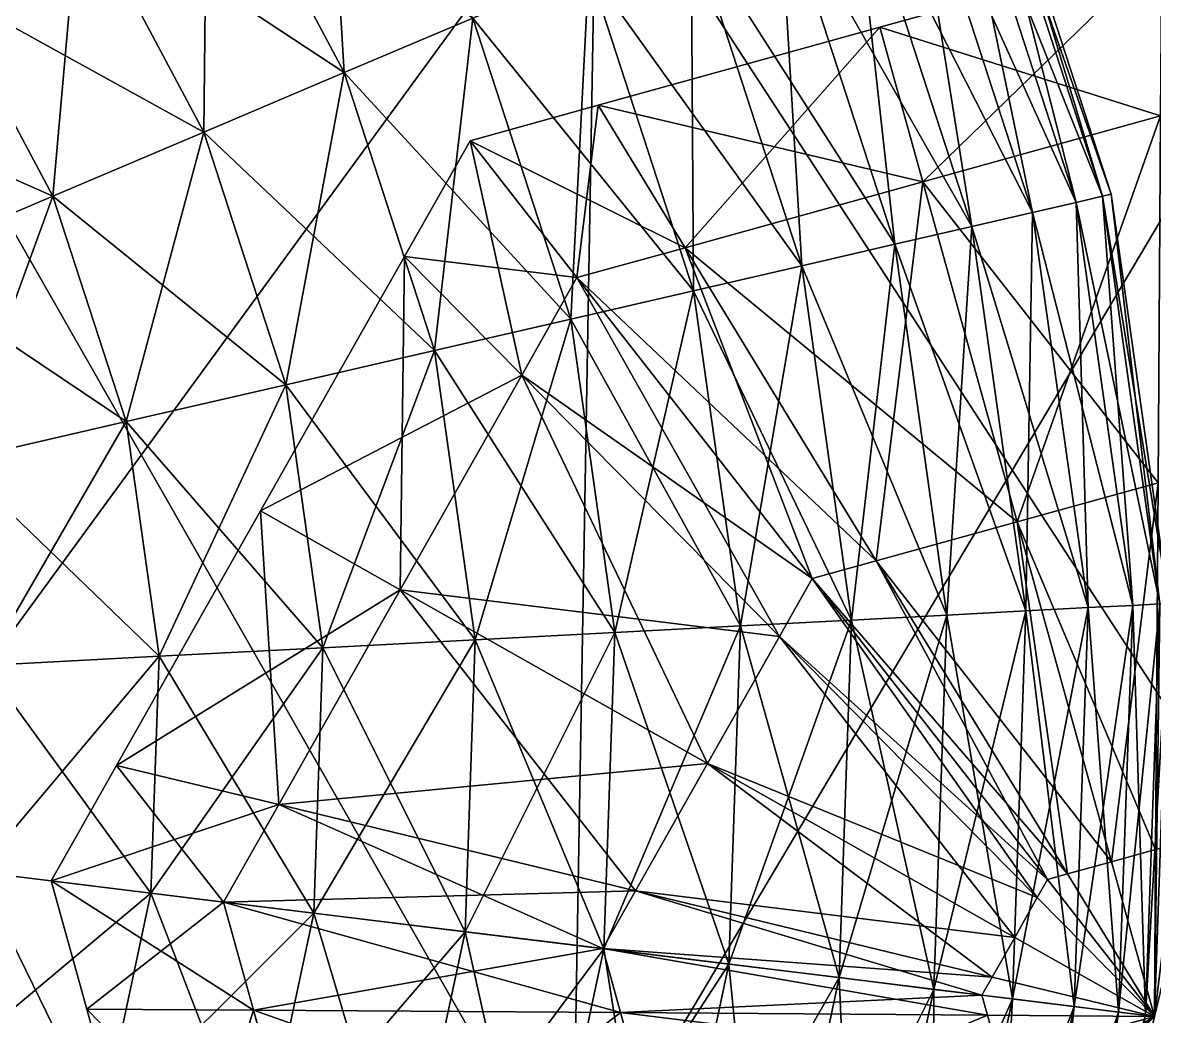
# Model space of a CAD drawing. Header units: metres. Extents: x -1.27 to 1.27, y -2.5 to 2.56.
# Drawn here: x 0.8546 to 0.9978, y 1.4634 to 1.5892 of the extents above; entities that cross this region are included whole.
import ezdxf

# ---------------------------------------------------------------- set-up
doc = ezdxf.new("R2010")
doc.units = ezdxf.units.M

msp = doc.modelspace()

# ---------------------------------------------------------------- linework, layer by layer
at = {"layer": 'Crystal 5'}
for points in [[(0.96847, 1.56907, 0.48727), (0.96304, 1.58863, 0.4775), (0.9987, 1.59852, 0.4775)], [(0.96304, 1.58863, 0.4775), (0.9987, 1.59852, 0.45797), (0.9987, 1.59852, 0.4775)], [(0.96304, 1.58863, 0.4775), (0.96304, 1.58863, 0.45797), (0.9987, 1.59852, 0.45797)], [(0.96304, 1.58863, 0.45797), (0.9987, 1.59852, 0.415), (0.9987, 1.59852, 0.45797)], [(0.96304, 1.58863, 0.45797), (0.96304, 1.58863, 0.415), (0.9987, 1.59852, 0.415)], [(0.96304, 1.58863, 0.415), (0.9987, 1.59852, 0.37203), (0.9987, 1.59852, 0.415)], [(0.96304, 1.58863, 0.415), (0.96304, 1.58863, 0.37203), (0.9987, 1.59852, 0.37203)], [(0.96304, 1.58863, 0.37203), (0.9987, 1.59852, 0.3525), (0.9987, 1.59852, 0.37203)], [(0.96304, 1.58863, 0.37203), (0.96304, 1.58863, 0.3525), (0.9987, 1.59852, 0.3525)], [(0.96304, 1.58863, 0.3525), (0.99855, 1.57741, 0.34273), (0.9987, 1.59852, 0.3525)], [(0.96847, 1.56907, 0.48727), (0.9987, 1.59852, 0.4775), (0.99855, 1.57741, 0.48727)], [(0.93839, 1.56073, 0.48727), (0.92739, 1.57875, 0.4775), (0.96304, 1.58863, 0.4775)], [(0.92739, 1.57875, 0.4775), (0.96304, 1.58863, 0.45797), (0.96304, 1.58863, 0.4775)], [(0.92739, 1.57875, 0.4775), (0.92739, 1.57875, 0.45797), (0.96304, 1.58863, 0.45797)], [(0.92739, 1.57875, 0.45797), (0.96304, 1.58863, 0.415), (0.96304, 1.58863, 0.45797)], [(0.92739, 1.57875, 0.45797), (0.92739, 1.57875, 0.415), (0.96304, 1.58863, 0.415)], [(0.92739, 1.57875, 0.415), (0.96304, 1.58863, 0.37203), (0.96304, 1.58863, 0.415)], [(0.92739, 1.57875, 0.415), (0.92739, 1.57875, 0.37203), (0.96304, 1.58863, 0.37203)], [(0.92739, 1.57875, 0.37203), (0.96304, 1.58863, 0.3525), (0.96304, 1.58863, 0.37203)], [(0.92739, 1.57875, 0.37203), (0.92739, 1.57875, 0.3525), (0.96304, 1.58863, 0.3525)], [(0.92739, 1.57875, 0.3525), (0.96847, 1.56907, 0.34273), (0.96304, 1.58863, 0.3525)], [(0.93839, 1.56073, 0.48727), (0.96304, 1.58863, 0.4775), (0.96847, 1.56907, 0.48727)], [(0.96304, 1.58863, 0.3525), (0.96847, 1.56907, 0.34273), (0.99855, 1.57741, 0.34273)], [(0.92471, 1.55694, 0.48727), (0.91119, 1.57425, 0.4775), (0.92739, 1.57875, 0.4775)], [(0.91119, 1.57425, 0.4775), (0.92739, 1.57875, 0.45797), (0.92739, 1.57875, 0.4775)], [(0.91119, 1.57425, 0.4775), (0.91119, 1.57425, 0.45797), (0.92739, 1.57875, 0.45797)], [(0.91119, 1.57425, 0.45797), (0.92739, 1.57875, 0.415), (0.92739, 1.57875, 0.45797)], [(0.91119, 1.57425, 0.45797), (0.91119, 1.57425, 0.415), (0.92739, 1.57875, 0.415)], [(0.91119, 1.57425, 0.415), (0.92739, 1.57875, 0.37203), (0.92739, 1.57875, 0.415)], [(0.91119, 1.57425, 0.415), (0.91119, 1.57425, 0.37203), (0.92739, 1.57875, 0.37203)], [(0.91119, 1.57425, 0.37203), (0.92739, 1.57875, 0.3525), (0.92739, 1.57875, 0.37203)], [(0.91119, 1.57425, 0.37203), (0.91119, 1.57425, 0.3525), (0.92739, 1.57875, 0.3525)], [(0.91119, 1.57425, 0.3525), (0.93839, 1.56073, 0.34273), (0.92739, 1.57875, 0.3525)], [(0.92471, 1.55694, 0.48727), (0.92739, 1.57875, 0.4775), (0.93839, 1.56073, 0.48727)], [(0.92739, 1.57875, 0.3525), (0.93839, 1.56073, 0.34273), (0.96847, 1.56907, 0.34273)], [(0.9804, 1.52604, 0.50875), (0.96847, 1.56907, 0.48727), (0.99855, 1.57741, 0.48727)], [(0.96847, 1.56907, 0.34273), (0.99823, 1.53098, 0.32125), (0.99855, 1.57741, 0.34273)], [(0.9804, 1.52604, 0.50875), (0.99855, 1.57741, 0.48727), (0.99823, 1.53098, 0.50875)], [(0.91773, 1.54459, 0.48727), (0.90291, 1.55962, 0.4775), (0.91119, 1.57425, 0.4775)], [(0.90291, 1.55962, 0.4775), (0.91119, 1.57425, 0.45797), (0.91119, 1.57425, 0.4775)], [(0.90291, 1.55962, 0.4775), (0.90291, 1.55962, 0.45797), (0.91119, 1.57425, 0.45797)], [(0.90291, 1.55962, 0.45797), (0.91119, 1.57425, 0.415), (0.91119, 1.57425, 0.45797)], [(0.90291, 1.55962, 0.45797), (0.90291, 1.55962, 0.415), (0.91119, 1.57425, 0.415)], [(0.90291, 1.55962, 0.415), (0.91119, 1.57425, 0.37203), (0.91119, 1.57425, 0.415)], [(0.90291, 1.55962, 0.415), (0.90291, 1.55962, 0.37203), (0.91119, 1.57425, 0.37203)], [(0.90291, 1.55962, 0.37203), (0.91119, 1.57425, 0.3525), (0.91119, 1.57425, 0.37203)], [(0.90291, 1.55962, 0.37203), (0.90291, 1.55962, 0.3525), (0.91119, 1.57425, 0.3525)], [(0.90291, 1.55962, 0.3525), (0.92471, 1.55694, 0.34273), (0.91119, 1.57425, 0.3525)], [(0.91773, 1.54459, 0.48727), (0.91119, 1.57425, 0.4775), (0.92471, 1.55694, 0.48727)], [(0.91119, 1.57425, 0.3525), (0.92471, 1.55694, 0.34273), (0.93839, 1.56073, 0.34273)], [(0.96258, 1.52109, 0.50875), (0.93839, 1.56073, 0.48727), (0.96847, 1.56907, 0.48727)], [(0.93839, 1.56073, 0.34273), (0.9804, 1.52604, 0.32125), (0.96847, 1.56907, 0.34273)], [(0.96258, 1.52109, 0.50875), (0.96847, 1.56907, 0.48727), (0.9804, 1.52604, 0.50875)], [(0.96847, 1.56907, 0.34273), (0.9804, 1.52604, 0.32125), (0.99823, 1.53098, 0.32125)], [(0.90235, 1.51742, 0.48727), (0.88469, 1.52741, 0.4775), (0.90291, 1.55962, 0.4775)], [(0.88469, 1.52741, 0.4775), (0.90291, 1.55962, 0.45797), (0.90291, 1.55962, 0.4775)], [(0.88469, 1.52741, 0.4775), (0.88469, 1.52741, 0.45797), (0.90291, 1.55962, 0.45797)], [(0.88469, 1.52741, 0.45797), (0.90291, 1.55962, 0.415), (0.90291, 1.55962, 0.45797)], [(0.88469, 1.52741, 0.45797), (0.88469, 1.52741, 0.415), (0.90291, 1.55962, 0.415)], [(0.88469, 1.52741, 0.415), (0.90291, 1.55962, 0.37203), (0.90291, 1.55962, 0.415)], [(0.88469, 1.52741, 0.415), (0.88469, 1.52741, 0.37203), (0.90291, 1.55962, 0.37203)], [(0.88469, 1.52741, 0.37203), (0.90291, 1.55962, 0.3525), (0.90291, 1.55962, 0.37203)], [(0.88469, 1.52741, 0.37203), (0.88469, 1.52741, 0.3525), (0.90291, 1.55962, 0.3525)], [(0.88469, 1.52741, 0.3525), (0.91773, 1.54459, 0.34273), (0.90291, 1.55962, 0.3525)], [(0.90235, 1.51742, 0.48727), (0.90291, 1.55962, 0.4775), (0.91773, 1.54459, 0.48727)], [(0.90291, 1.55962, 0.3525), (0.91773, 1.54459, 0.34273), (0.92471, 1.55694, 0.34273)], [(0.95447, 1.51885, 0.50875), (0.92471, 1.55694, 0.48727), (0.93839, 1.56073, 0.48727)], [(0.92471, 1.55694, 0.34273), (0.96258, 1.52109, 0.32125), (0.93839, 1.56073, 0.34273)], [(0.95447, 1.51885, 0.50875), (0.93839, 1.56073, 0.48727), (0.96258, 1.52109, 0.50875)], [(0.93839, 1.56073, 0.34273), (0.96258, 1.52109, 0.32125), (0.9804, 1.52604, 0.32125)], [(0.95033, 1.51153, 0.50875), (0.91773, 1.54459, 0.48727), (0.92471, 1.55694, 0.48727)], [(0.91773, 1.54459, 0.34273), (0.95447, 1.51885, 0.32125), (0.92471, 1.55694, 0.34273)], [(0.95033, 1.51153, 0.50875), (0.92471, 1.55694, 0.48727), (0.95447, 1.51885, 0.50875)], [(0.92471, 1.55694, 0.34273), (0.95447, 1.51885, 0.32125), (0.96258, 1.52109, 0.32125)], [(0.88469, 1.52741, 0.3525), (0.90235, 1.51742, 0.34273), (0.91773, 1.54459, 0.34273)], [(0.94123, 1.49543, 0.50875), (0.90235, 1.51742, 0.48727), (0.91773, 1.54459, 0.48727)], [(0.90235, 1.51742, 0.34273), (0.95033, 1.51153, 0.32125), (0.91773, 1.54459, 0.34273)], [(0.94123, 1.49543, 0.50875), (0.91773, 1.54459, 0.48727), (0.95033, 1.51153, 0.50875)], [(0.91773, 1.54459, 0.34273), (0.95033, 1.51153, 0.32125), (0.95447, 1.51885, 0.32125)], [(0.99234, 1.483, 0.53023), (0.9804, 1.52604, 0.50875), (0.99823, 1.53098, 0.50875)], [(0.9804, 1.52604, 0.32125), (0.99791, 1.48455, 0.29977), (0.99823, 1.53098, 0.32125)], [(0.99234, 1.483, 0.53023), (0.99823, 1.53098, 0.50875), (0.99791, 1.48455, 0.53023)], [(0.88698, 1.49025, 0.48727), (0.86647, 1.49521, 0.4775), (0.88469, 1.52741, 0.4775)], [(0.86647, 1.49521, 0.4775), (0.88469, 1.52741, 0.45797), (0.88469, 1.52741, 0.4775)], [(0.86647, 1.49521, 0.4775), (0.86647, 1.49521, 0.45797), (0.88469, 1.52741, 0.45797)], [(0.86647, 1.49521, 0.45797), (0.88469, 1.52741, 0.415), (0.88469, 1.52741, 0.45797)], [(0.86647, 1.49521, 0.45797), (0.86647, 1.49521, 0.415), (0.88469, 1.52741, 0.415)], [(0.86647, 1.49521, 0.415), (0.88469, 1.52741, 0.37203), (0.88469, 1.52741, 0.415)], [(0.86647, 1.49521, 0.415), (0.86647, 1.49521, 0.37203), (0.88469, 1.52741, 0.37203)], [(0.86647, 1.49521, 0.37203), (0.88469, 1.52741, 0.3525), (0.88469, 1.52741, 0.37203)], [(0.86647, 1.49521, 0.37203), (0.86647, 1.49521, 0.3525), (0.88469, 1.52741, 0.3525)], [(0.86647, 1.49521, 0.3525), (0.90235, 1.51742, 0.34273), (0.88469, 1.52741, 0.3525)], [(0.88698, 1.49025, 0.48727), (0.88469, 1.52741, 0.4775), (0.90235, 1.51742, 0.48727)], [(0.98677, 1.48146, 0.53023), (0.96258, 1.52109, 0.50875), (0.9804, 1.52604, 0.50875)], [(0.96258, 1.52109, 0.32125), (0.99234, 1.483, 0.29977), (0.9804, 1.52604, 0.32125)], [(0.98677, 1.48146, 0.53023), (0.9804, 1.52604, 0.50875), (0.99234, 1.483, 0.53023)], [(0.9804, 1.52604, 0.32125), (0.99234, 1.483, 0.29977), (0.99791, 1.48455, 0.29977)], [(0.98424, 1.48075, 0.53023), (0.95447, 1.51885, 0.50875), (0.96258, 1.52109, 0.50875)], [(0.95447, 1.51885, 0.32125), (0.98677, 1.48146, 0.29977), (0.96258, 1.52109, 0.32125)], [(0.98424, 1.48075, 0.53023), (0.96258, 1.52109, 0.50875), (0.98677, 1.48146, 0.53023)], [(0.96258, 1.52109, 0.32125), (0.98677, 1.48146, 0.29977), (0.99234, 1.483, 0.29977)], [(0.98294, 1.47847, 0.53023), (0.95033, 1.51153, 0.50875), (0.95447, 1.51885, 0.50875)], [(0.95033, 1.51153, 0.32125), (0.98424, 1.48075, 0.29977), (0.95447, 1.51885, 0.32125)], [(0.98294, 1.47847, 0.53023), (0.95447, 1.51885, 0.50875), (0.98424, 1.48075, 0.53023)], [(0.95447, 1.51885, 0.32125), (0.98424, 1.48075, 0.29977), (0.98677, 1.48146, 0.29977)], [(0.86647, 1.49521, 0.3525), (0.88698, 1.49025, 0.34273), (0.90235, 1.51742, 0.34273)], [(0.93212, 1.47933, 0.50875), (0.88698, 1.49025, 0.48727), (0.90235, 1.51742, 0.48727)], [(0.88698, 1.49025, 0.34273), (0.94123, 1.49543, 0.32125), (0.90235, 1.51742, 0.34273)], [(0.93212, 1.47933, 0.50875), (0.90235, 1.51742, 0.48727), (0.94123, 1.49543, 0.50875)], [(0.90235, 1.51742, 0.34273), (0.94123, 1.49543, 0.32125), (0.95033, 1.51153, 0.32125)], [(0.9801, 1.47344, 0.53023), (0.94123, 1.49543, 0.50875), (0.95033, 1.51153, 0.50875)], [(0.94123, 1.49543, 0.32125), (0.98294, 1.47847, 0.29977), (0.95033, 1.51153, 0.32125)], [(0.9801, 1.47344, 0.53023), (0.95033, 1.51153, 0.50875), (0.98294, 1.47847, 0.53023)], [(0.95033, 1.51153, 0.32125), (0.98294, 1.47847, 0.29977), (0.98424, 1.48075, 0.29977)], [(0.88, 1.4779, 0.48727), (0.85819, 1.48058, 0.4775), (0.86647, 1.49521, 0.4775)], [(0.85819, 1.48058, 0.4775), (0.86647, 1.49521, 0.45797), (0.86647, 1.49521, 0.4775)], [(0.85819, 1.48058, 0.4775), (0.85819, 1.48058, 0.45797), (0.86647, 1.49521, 0.45797)], [(0.85819, 1.48058, 0.45797), (0.86647, 1.49521, 0.415), (0.86647, 1.49521, 0.45797)], [(0.85819, 1.48058, 0.45797), (0.85819, 1.48058, 0.415), (0.86647, 1.49521, 0.415)], [(0.85819, 1.48058, 0.415), (0.86647, 1.49521, 0.37203), (0.86647, 1.49521, 0.415)], [(0.85819, 1.48058, 0.415), (0.85819, 1.48058, 0.37203), (0.86647, 1.49521, 0.37203)], [(0.85819, 1.48058, 0.37203), (0.86647, 1.49521, 0.3525), (0.86647, 1.49521, 0.37203)], [(0.85819, 1.48058, 0.37203), (0.85819, 1.48058, 0.3525), (0.86647, 1.49521, 0.3525)], [(0.85819, 1.48058, 0.3525), (0.88698, 1.49025, 0.34273), (0.86647, 1.49521, 0.3525)], [(0.88, 1.4779, 0.48727), (0.86647, 1.49521, 0.4775), (0.88698, 1.49025, 0.48727)], [(0.88698, 1.49025, 0.34273), (0.93212, 1.47933, 0.32125), (0.94123, 1.49543, 0.32125)], [(0.97725, 1.4684, 0.53023), (0.93212, 1.47933, 0.50875), (0.94123, 1.49543, 0.50875)], [(0.93212, 1.47933, 0.32125), (0.9801, 1.47344, 0.29977), (0.94123, 1.49543, 0.32125)], [(0.97725, 1.4684, 0.53023), (0.94123, 1.49543, 0.50875), (0.9801, 1.47344, 0.53023)], [(0.94123, 1.49543, 0.32125), (0.9801, 1.47344, 0.29977), (0.98294, 1.47847, 0.29977)], [(0.85819, 1.48058, 0.3525), (0.88, 1.4779, 0.34273), (0.88698, 1.49025, 0.34273)], [(0.92798, 1.47201, 0.50875), (0.88, 1.4779, 0.48727), (0.88698, 1.49025, 0.48727)], [(0.88, 1.4779, 0.34273), (0.93212, 1.47933, 0.32125), (0.88698, 1.49025, 0.34273)], [(0.92798, 1.47201, 0.50875), (0.88698, 1.49025, 0.48727), (0.93212, 1.47933, 0.50875)], [(0.99776, 1.46344, 0.54), (1.00044, 1.48525, 0.53023), (0.99776, 1.46344, 0.54)], [(0.99776, 1.46344, 0.54), (0.99791, 1.48455, 0.53023), (1.00044, 1.48525, 0.53023)], [(0.99776, 1.46344, 0.54), (1.00044, 1.48525, 0.53023), (1.00273, 1.48395, 0.53023)], [(0.99791, 1.48455, 0.29977), (0.99776, 1.46344, 0.29), (1.00044, 1.48525, 0.29977)], [(0.99776, 1.46344, 0.54), (0.99234, 1.483, 0.53023), (0.99791, 1.48455, 0.53023)], [(0.99234, 1.483, 0.29977), (0.99776, 1.46344, 0.29), (0.99791, 1.48455, 0.29977)], [(0.99776, 1.46344, 0.54), (0.99791, 1.48455, 0.53023), (0.99776, 1.46344, 0.54)], [(0.99791, 1.48455, 0.29977), (0.99776, 1.46344, 0.29), (0.99776, 1.46344, 0.29)], [(0.99776, 1.46344, 0.54), (1.00273, 1.48395, 0.53023), (0.99776, 1.46344, 0.54)], [(0.99776, 1.46344, 0.54), (0.98677, 1.48146, 0.53023), (0.99234, 1.483, 0.53023)], [(0.98677, 1.48146, 0.29977), (0.99776, 1.46344, 0.29), (0.99234, 1.483, 0.29977)], [(0.99776, 1.46344, 0.54), (0.99234, 1.483, 0.53023), (0.99776, 1.46344, 0.54)], [(0.99234, 1.483, 0.29977), (0.99776, 1.46344, 0.29), (0.99776, 1.46344, 0.29)], [(0.88379, 1.46423, 0.48727), (0.85819, 1.48058, 0.4775), (0.88, 1.4779, 0.48727)], [(0.88379, 1.46423, 0.48727), (0.86268, 1.46437, 0.4775), (0.85819, 1.48058, 0.4775)], [(0.86268, 1.46437, 0.4775), (0.85819, 1.48058, 0.45797), (0.85819, 1.48058, 0.4775)], [(0.86268, 1.46437, 0.4775), (0.86268, 1.46437, 0.45797), (0.85819, 1.48058, 0.45797)], [(0.86268, 1.46437, 0.45797), (0.85819, 1.48058, 0.415), (0.85819, 1.48058, 0.45797)], [(0.86268, 1.46437, 0.45797), (0.86268, 1.46437, 0.415), (0.85819, 1.48058, 0.415)], [(0.86268, 1.46437, 0.415), (0.85819, 1.48058, 0.37203), (0.85819, 1.48058, 0.415)], [(0.86268, 1.46437, 0.415), (0.86268, 1.46437, 0.37203), (0.85819, 1.48058, 0.37203)], [(0.86268, 1.46437, 0.37203), (0.85819, 1.48058, 0.3525), (0.85819, 1.48058, 0.37203)], [(0.86268, 1.46437, 0.37203), (0.86268, 1.46437, 0.3525), (0.85819, 1.48058, 0.3525)], [(0.86268, 1.46437, 0.3525), (0.88, 1.4779, 0.34273), (0.85819, 1.48058, 0.3525)], [(0.99776, 1.46344, 0.54), (0.98294, 1.47847, 0.53023), (0.98424, 1.48075, 0.53023)], [(0.98294, 1.47847, 0.29977), (0.99776, 1.46344, 0.29), (0.98424, 1.48075, 0.29977)], [(0.99776, 1.46344, 0.54), (0.98424, 1.48075, 0.53023), (0.98677, 1.48146, 0.53023)], [(0.98424, 1.48075, 0.29977), (0.99776, 1.46344, 0.29), (0.98677, 1.48146, 0.29977)], [(0.99776, 1.46344, 0.54), (0.98424, 1.48075, 0.53023), (0.99776, 1.46344, 0.54)], [(0.98424, 1.48075, 0.29977), (0.99776, 1.46344, 0.29), (0.99776, 1.46344, 0.29)], [(0.99776, 1.46344, 0.54), (0.98677, 1.48146, 0.53023), (0.99776, 1.46344, 0.54)], [(0.98677, 1.48146, 0.29977), (0.99776, 1.46344, 0.29), (0.99776, 1.46344, 0.29)], [(0.88, 1.4779, 0.34273), (0.92798, 1.47201, 0.32125), (0.93212, 1.47933, 0.32125)], [(0.97595, 1.46612, 0.53023), (0.92798, 1.47201, 0.50875), (0.93212, 1.47933, 0.50875)], [(0.92798, 1.47201, 0.32125), (0.97725, 1.4684, 0.29977), (0.93212, 1.47933, 0.32125)], [(0.97595, 1.46612, 0.53023), (0.93212, 1.47933, 0.50875), (0.97725, 1.4684, 0.53023)], [(0.93212, 1.47933, 0.32125), (0.97725, 1.4684, 0.29977), (0.9801, 1.47344, 0.29977)], [(0.86268, 1.46437, 0.3525), (0.88379, 1.46423, 0.34273), (0.88, 1.4779, 0.34273)], [(0.93022, 1.46391, 0.50875), (0.88, 1.4779, 0.48727), (0.92798, 1.47201, 0.50875)], [(0.93022, 1.46391, 0.50875), (0.88379, 1.46423, 0.48727), (0.88, 1.4779, 0.48727)], [(0.88379, 1.46423, 0.34273), (0.92798, 1.47201, 0.32125), (0.88, 1.4779, 0.34273)], [(0.99776, 1.46344, 0.54), (0.9801, 1.47344, 0.53023), (0.98294, 1.47847, 0.53023)], [(0.9801, 1.47344, 0.29977), (0.99776, 1.46344, 0.29), (0.98294, 1.47847, 0.29977)], [(0.99776, 1.46344, 0.54), (0.98294, 1.47847, 0.53023), (0.99776, 1.46344, 0.54)], [(0.98294, 1.47847, 0.29977), (0.99776, 1.46344, 0.29), (0.99776, 1.46344, 0.29)], [(0.99776, 1.46344, 0.54), (0.97725, 1.4684, 0.53023), (0.9801, 1.47344, 0.53023)], [(0.97725, 1.4684, 0.29977), (0.99776, 1.46344, 0.29), (0.9801, 1.47344, 0.29977)], [(0.99776, 1.46344, 0.54), (0.9801, 1.47344, 0.53023), (0.99776, 1.46344, 0.54)], [(0.9801, 1.47344, 0.29977), (0.99776, 1.46344, 0.29), (0.99776, 1.46344, 0.29)], [(0.88379, 1.46423, 0.34273), (0.93022, 1.46391, 0.32125), (0.92798, 1.47201, 0.32125)], [(0.97666, 1.46358, 0.53023), (0.92798, 1.47201, 0.50875), (0.97595, 1.46612, 0.53023)], [(0.97666, 1.46358, 0.53023), (0.93022, 1.46391, 0.50875), (0.92798, 1.47201, 0.50875)], [(0.92798, 1.47201, 0.32125), (0.97595, 1.46612, 0.29977), (0.97725, 1.4684, 0.29977)], [(0.93022, 1.46391, 0.32125), (0.97595, 1.46612, 0.29977), (0.92798, 1.47201, 0.32125)], [(0.99776, 1.46344, 0.54), (0.97595, 1.46612, 0.53023), (0.97725, 1.4684, 0.53023)], [(0.97595, 1.46612, 0.29977), (0.99776, 1.46344, 0.29), (0.97725, 1.4684, 0.29977)], [(0.99776, 1.46344, 0.54), (0.97725, 1.4684, 0.53023), (0.99776, 1.46344, 0.54)], [(0.97725, 1.4684, 0.29977), (0.99776, 1.46344, 0.29), (0.99776, 1.46344, 0.29)], [(0.93022, 1.46391, 0.32125), (0.97666, 1.46358, 0.29977), (0.97595, 1.46612, 0.29977)], [(0.99776, 1.46344, 0.54), (0.97595, 1.46612, 0.53023), (0.99776, 1.46344, 0.54)], [(0.99776, 1.46344, 0.54), (0.97666, 1.46358, 0.53023), (0.97595, 1.46612, 0.53023)], [(0.97595, 1.46612, 0.29977), (0.99776, 1.46344, 0.29), (0.99776, 1.46344, 0.29)], [(0.97666, 1.46358, 0.29977), (0.99776, 1.46344, 0.29), (0.97595, 1.46612, 0.29977)], [(0.89213, 1.43414, 0.48727), (0.86268, 1.46437, 0.4775), (0.88379, 1.46423, 0.48727)], [(0.89213, 1.43414, 0.48727), (0.87257, 1.42872, 0.4775), (0.86268, 1.46437, 0.4775)], [(0.87257, 1.42872, 0.4775), (0.86268, 1.46437, 0.45797), (0.86268, 1.46437, 0.4775)], [(0.87257, 1.42872, 0.4775), (0.87257, 1.42872, 0.45797), (0.86268, 1.46437, 0.45797)], [(0.87257, 1.42872, 0.45797), (0.86268, 1.46437, 0.415), (0.86268, 1.46437, 0.45797)], [(0.87257, 1.42872, 0.45797), (0.87257, 1.42872, 0.415), (0.86268, 1.46437, 0.415)], [(0.87257, 1.42872, 0.415), (0.86268, 1.46437, 0.37203), (0.86268, 1.46437, 0.415)], [(0.87257, 1.42872, 0.415), (0.87257, 1.42872, 0.37203), (0.86268, 1.46437, 0.37203)], [(0.87257, 1.42872, 0.37203), (0.86268, 1.46437, 0.3525), (0.86268, 1.46437, 0.37203)], [(0.87257, 1.42872, 0.37203), (0.87257, 1.42872, 0.3525), (0.86268, 1.46437, 0.3525)], [(0.87257, 1.42872, 0.3525), (0.88379, 1.46423, 0.34273), (0.86268, 1.46437, 0.3525)], [(0.87257, 1.42872, 0.3525), (0.89213, 1.43414, 0.34273), (0.88379, 1.46423, 0.34273)], [(0.93517, 1.44608, 0.50875), (0.88379, 1.46423, 0.48727), (0.93022, 1.46391, 0.50875)], [(0.93517, 1.44608, 0.50875), (0.89213, 1.43414, 0.48727), (0.88379, 1.46423, 0.48727)], [(0.89213, 1.43414, 0.34273), (0.93022, 1.46391, 0.32125), (0.88379, 1.46423, 0.34273)], [(0.89213, 1.43414, 0.34273), (0.93517, 1.44608, 0.32125), (0.93022, 1.46391, 0.32125)], [(0.9782, 1.45801, 0.53023), (0.93022, 1.46391, 0.50875), (0.97666, 1.46358, 0.53023)], [(0.9782, 1.45801, 0.53023), (0.93517, 1.44608, 0.50875), (0.93022, 1.46391, 0.50875)], [(0.93517, 1.44608, 0.32125), (0.97666, 1.46358, 0.29977), (0.93022, 1.46391, 0.32125)], [(0.93517, 1.44608, 0.32125), (0.9782, 1.45801, 0.29977), (0.97666, 1.46358, 0.29977)], [(0.99776, 1.46344, 0.54), (0.97666, 1.46358, 0.53023), (0.99776, 1.46344, 0.54)], [(0.99776, 1.46344, 0.54), (0.9782, 1.45801, 0.53023), (0.97666, 1.46358, 0.53023)], [(0.97666, 1.46358, 0.29977), (0.99776, 1.46344, 0.29), (0.99776, 1.46344, 0.29)], [(0.9782, 1.45801, 0.29977), (0.99776, 1.46344, 0.29), (0.97666, 1.46358, 0.29977)], [(0.9782, 1.45801, 0.29977), (0.99776, 1.46344, 0.29), (0.99776, 1.46344, 0.29)], [(0.97975, 1.45244, 0.29977), (0.99776, 1.46344, 0.29), (0.9782, 1.45801, 0.29977)], [(0.97975, 1.45244, 0.29977), (0.99776, 1.46344, 0.29), (0.99776, 1.46344, 0.29)], [(0.98045, 1.44991, 0.29977), (0.99776, 1.46344, 0.29), (0.97975, 1.45244, 0.29977)], [(0.98045, 1.44991, 0.29977), (0.99776, 1.46344, 0.29), (0.99776, 1.46344, 0.29)], [(0.98274, 1.44862, 0.29977), (0.99776, 1.46344, 0.29), (0.98045, 1.44991, 0.29977)], [(0.98274, 1.44862, 0.29977), (0.99776, 1.46344, 0.29), (0.99776, 1.46344, 0.29)]]:
    msp.add_3dface(points, dxfattribs=at)
at = {"layer": 'Side arm thing 1'}
for points in [[(0.80128, 1.44101, 0.34392), (0.82353, 1.61521, 0.29018), (0.9272, 1.6134, 0.38391)], [(0.92415, 1.43887, -0.455), (0.82353, 1.61521, -0.29018), (0.80128, 1.44101, -0.34392)], [(0.92415, 1.43887, -0.455), (0.9272, 1.6134, -0.38391), (0.82353, 1.61521, -0.29018)], [(0.80128, 1.44101, 0.34392), (0.9272, 1.6134, 0.38391), (0.92415, 1.43887, 0.455)], [(1.04214, 1.43681, -0.43989), (0.9272, 1.6134, -0.38391), (0.92415, 1.43887, -0.455)], [(0.92415, 1.43887, 0.455), (0.9272, 1.6134, 0.38391), (1.02675, 1.61166, 0.37116)], [(1.04214, 1.43681, -0.43989), (1.02675, 1.61166, -0.37116), (0.9272, 1.6134, -0.38391)], [(0.92415, 1.43887, 0.455), (1.02675, 1.61166, 0.37116), (1.04214, 1.43681, 0.43989)]]:
    msp.add_3dface(points, dxfattribs=at)
at = {"layer": 'Socket thing 1'}
for points in [[(0.89274, 1.62517, -0.19284), (0.87791, 1.61554, -0.21213), (0.89527, 1.58289, -0.21213)], [(0.89274, 1.62517, -0.19284), (0.89527, 1.58289, -0.21213), (0.91154, 1.5898, -0.19284)], [(0.97196, 1.61544, 0.05209), (0.9751, 1.61677, 0.02615), (0.9912, 1.56723, 0.02615)], [(0.9751, 1.61677, -0.02615), (0.97196, 1.61544, -0.05209), (0.98787, 1.56646, -0.05209)], [(0.9751, 1.61677, 0.02615), (0.97615, 1.61722, 0), (0.99231, 1.56749, 0)], [(0.97615, 1.61722, 0), (0.9751, 1.61677, -0.02615), (0.9912, 1.56723, -0.02615)], [(0.9751, 1.61677, 0.02615), (0.99231, 1.56749, 0), (0.9912, 1.56723, 0.02615)], [(0.9751, 1.61677, -0.02615), (0.98787, 1.56646, -0.05209), (0.9912, 1.56723, -0.02615)], [(0.97615, 1.61722, 0), (0.9912, 1.56723, -0.02615), (0.99231, 1.56749, 0)], [(0.86173, 1.60503, 0.22981), (0.87791, 1.61554, 0.21213), (0.89527, 1.58289, 0.21213)], [(0.87791, 1.61554, -0.21213), (0.86173, 1.60503, -0.22981), (0.87751, 1.57535, -0.22981)], [(0.87791, 1.61554, -0.21213), (0.87751, 1.57535, -0.22981), (0.89527, 1.58289, -0.21213)], [(0.87791, 1.61554, 0.21213), (0.91154, 1.5898, 0.19284), (0.89527, 1.58289, 0.21213)], [(0.96674, 1.61323, 0.07765), (0.97196, 1.61544, 0.05209), (0.98787, 1.56646, 0.05209)], [(0.97196, 1.61544, -0.05209), (0.96674, 1.61323, -0.07765), (0.98235, 1.56519, -0.07765)], [(0.97196, 1.61544, 0.05209), (0.9912, 1.56723, 0.02615), (0.98787, 1.56646, 0.05209)], [(0.97196, 1.61544, -0.05209), (0.98235, 1.56519, -0.07765), (0.98787, 1.56646, -0.05209)], [(0.9595, 1.61015, 0.10261), (0.96674, 1.61323, 0.07765), (0.98235, 1.56519, 0.07765)], [(0.96674, 1.61323, -0.07765), (0.9595, 1.61015, -0.10261), (0.97468, 1.56342, -0.10261)], [(0.96674, 1.61323, 0.07765), (0.98787, 1.56646, 0.05209), (0.98235, 1.56519, 0.07765)], [(0.96674, 1.61323, -0.07765), (0.97468, 1.56342, -0.10261), (0.98235, 1.56519, -0.07765)], [(0.95028, 1.60624, 0.12679), (0.9595, 1.61015, 0.10261), (0.97468, 1.56342, 0.10261)], [(0.9595, 1.61015, -0.10261), (0.95028, 1.60624, -0.12679), (0.96492, 1.56116, -0.12679)], [(0.9595, 1.61015, 0.10261), (0.98235, 1.56519, 0.07765), (0.97468, 1.56342, 0.10261)], [(0.9595, 1.61015, -0.10261), (0.96492, 1.56116, -0.12679), (0.97468, 1.56342, -0.10261)], [(0.93915, 1.60151, 0.15), (0.95028, 1.60624, 0.12679), (0.96492, 1.56116, 0.12679)], [(0.95028, 1.60624, -0.12679), (0.93915, 1.60152, -0.15), (0.95315, 1.55844, -0.15)], [(0.95028, 1.60624, 0.12679), (0.97468, 1.56342, 0.10261), (0.96492, 1.56116, 0.12679)], [(0.95028, 1.60624, -0.12679), (0.95315, 1.55844, -0.15), (0.96492, 1.56116, -0.12679)], [(0.84431, 1.59372, 0.24575), (0.86173, 1.60503, 0.22981), (0.87751, 1.57535, 0.22981)], [(0.86173, 1.60503, -0.22981), (0.84431, 1.59372, -0.24575), (0.85839, 1.56723, -0.24575)], [(0.86173, 1.60503, -0.22981), (0.85839, 1.56723, -0.24575), (0.87751, 1.57535, -0.22981)], [(0.86173, 1.60503, 0.22981), (0.89527, 1.58289, 0.21213), (0.87751, 1.57535, 0.22981)], [(0.93915, 1.60152, -0.15), (0.92621, 1.59602, -0.17207), (0.93945, 1.55528, -0.17207)], [(0.92621, 1.59602, 0.17207), (0.93915, 1.60151, 0.15), (0.95315, 1.55844, 0.15)], [(0.93915, 1.60152, -0.15), (0.93945, 1.55528, -0.17207), (0.95315, 1.55844, -0.15)], [(0.93915, 1.60151, 0.15), (0.96492, 1.56116, 0.12679), (0.95315, 1.55844, 0.15)], [(0.91154, 1.5898, 0.19284), (0.92621, 1.59602, 0.17207), (0.93945, 1.55528, 0.17207)], [(0.92621, 1.59602, -0.17207), (0.91154, 1.5898, -0.19284), (0.92392, 1.5517, -0.19284)], [(0.92621, 1.59602, -0.17207), (0.92392, 1.5517, -0.19284), (0.93945, 1.55528, -0.17207)], [(0.92621, 1.59602, 0.17207), (0.95315, 1.55844, 0.15), (0.93945, 1.55528, 0.17207)], [(0.8258, 1.5817, 0.25981), (0.84431, 1.59372, 0.24575), (0.85839, 1.56723, 0.24575)], [(0.84431, 1.59372, -0.24575), (0.83808, 1.55861, -0.25981), (0.85839, 1.56723, -0.24575)], [(0.84431, 1.59372, 0.24575), (0.87751, 1.57535, 0.22981), (0.85839, 1.56723, 0.24575)], [(0.89527, 1.58289, 0.21213), (0.91154, 1.5898, 0.19284), (0.92392, 1.5517, 0.19284)], [(0.91154, 1.5898, -0.19284), (0.89527, 1.58289, -0.21213), (0.90669, 1.54772, -0.21213)], [(0.91154, 1.5898, -0.19284), (0.90669, 1.54772, -0.21213), (0.92392, 1.5517, -0.19284)], [(0.91154, 1.5898, 0.19284), (0.93945, 1.55528, 0.17207), (0.92392, 1.5517, 0.19284)], [(0.87751, 1.57535, 0.22981), (0.89527, 1.58289, 0.21213), (0.9067, 1.54772, 0.21213)], [(0.89527, 1.58289, -0.21213), (0.87751, 1.57535, -0.22981), (0.88789, 1.54338, -0.22981)], [(0.89527, 1.58289, -0.21213), (0.88789, 1.54338, -0.22981), (0.90669, 1.54772, -0.21213)], [(0.89527, 1.58289, 0.21213), (0.92392, 1.5517, 0.19284), (0.9067, 1.54772, 0.21213)], [(0.8258, 1.5817, 0.25981), (0.85839, 1.56723, 0.24575), (0.83808, 1.55861, 0.25981)], [(0.85839, 1.56723, 0.24575), (0.87751, 1.57535, 0.22981), (0.88789, 1.54338, 0.22981)], [(0.87751, 1.57535, -0.22981), (0.85839, 1.56723, -0.24575), (0.86766, 1.53871, -0.24575)], [(0.87751, 1.57535, -0.22981), (0.86766, 1.53871, -0.24575), (0.88789, 1.54338, -0.22981)], [(0.87751, 1.57535, 0.22981), (0.9067, 1.54772, 0.21213), (0.88789, 1.54338, 0.22981)], [(0.83808, 1.55861, 0.25981), (0.85839, 1.56723, 0.24575), (0.86766, 1.53871, 0.24575)], [(0.85839, 1.56723, -0.24575), (0.83808, 1.55861, -0.25981), (0.84616, 1.53374, -0.25981)], [(0.85839, 1.56723, -0.24575), (0.84616, 1.53374, -0.25981), (0.86766, 1.53871, -0.24575)], [(0.85839, 1.56723, 0.24575), (0.88789, 1.54338, 0.22981), (0.86766, 1.53871, 0.24575)], [(0.98787, 1.56646, 0.05209), (0.9912, 1.56723, 0.02615), (0.99845, 1.51564, 0.02615)], [(0.9912, 1.56723, -0.02615), (0.98787, 1.56646, -0.05209), (0.99504, 1.51546, -0.05209)], [(0.9912, 1.56723, 0.02615), (0.99231, 1.56749, 0), (0.99959, 1.5157, 0)], [(0.99231, 1.56749, 0), (0.9912, 1.56723, -0.02615), (0.99845, 1.51564, -0.02615)], [(0.9912, 1.56723, 0.02615), (0.99959, 1.5157, 0), (0.99845, 1.51564, 0.02615)], [(0.9912, 1.56723, -0.02615), (0.99504, 1.51546, -0.05209), (0.99845, 1.51564, -0.02615)], [(0.99231, 1.56749, 0), (0.99845, 1.51564, -0.02615), (0.99959, 1.5157, 0)], [(0.97468, 1.56342, 0.10261), (0.98235, 1.56519, 0.07765), (0.98938, 1.51517, 0.07765)], [(0.98235, 1.56519, -0.07765), (0.97468, 1.56342, -0.10261), (0.98152, 1.51475, -0.10261)], [(0.98235, 1.56519, -0.07765), (0.98152, 1.51475, -0.10261), (0.98938, 1.51517, -0.07765)], [(0.98235, 1.56519, 0.07765), (0.98787, 1.56646, 0.05209), (0.99504, 1.51546, 0.05209)], [(0.98787, 1.56646, -0.05209), (0.98235, 1.56519, -0.07765), (0.98938, 1.51517, -0.07765)], [(0.98235, 1.56519, 0.07765), (0.99504, 1.51546, 0.05209), (0.98938, 1.51517, 0.07765)], [(0.98787, 1.56646, 0.05209), (0.99845, 1.51564, 0.02615), (0.99504, 1.51546, 0.05209)], [(0.98787, 1.56646, -0.05209), (0.98938, 1.51517, -0.07765), (0.99504, 1.51546, -0.05209)], [(0.96492, 1.56116, 0.12679), (0.97468, 1.56342, 0.10261), (0.98152, 1.51475, 0.10261)], [(0.97468, 1.56342, -0.10261), (0.96492, 1.56116, -0.12679), (0.97152, 1.51423, -0.12679)], [(0.97468, 1.56342, -0.10261), (0.97152, 1.51423, -0.12679), (0.98152, 1.51475, -0.10261)], [(0.97468, 1.56342, 0.10261), (0.98938, 1.51517, 0.07765), (0.98152, 1.51475, 0.10261)], [(0.95315, 1.55844, 0.15), (0.96492, 1.56116, 0.12679), (0.97152, 1.51423, 0.12679)], [(0.96492, 1.56116, -0.12679), (0.95315, 1.55844, -0.15), (0.95945, 1.5136, -0.15)], [(0.96492, 1.56116, -0.12679), (0.95945, 1.5136, -0.15), (0.97152, 1.51423, -0.12679)], [(0.96492, 1.56116, 0.12679), (0.98152, 1.51475, 0.10261), (0.97152, 1.51423, 0.12679)], [(0.83808, 1.55861, 0.25981), (0.86766, 1.53871, 0.24575), (0.84616, 1.53374, 0.25981)], [(0.93945, 1.55528, 0.17207), (0.95315, 1.55844, 0.15), (0.95945, 1.5136, 0.15)], [(0.95315, 1.55844, -0.15), (0.93945, 1.55528, -0.17207), (0.94541, 1.51286, -0.17207)], [(0.95315, 1.55844, -0.15), (0.94541, 1.51286, -0.17207), (0.95945, 1.5136, -0.15)], [(0.95315, 1.55844, 0.15), (0.97152, 1.51423, 0.12679), (0.95945, 1.5136, 0.15)], [(0.92392, 1.5517, 0.19284), (0.93945, 1.55528, 0.17207), (0.94541, 1.51286, 0.17207)], [(0.93945, 1.55528, -0.17207), (0.92392, 1.5517, -0.19284), (0.9295, 1.51203, -0.19284)], [(0.93945, 1.55528, -0.17207), (0.9295, 1.51203, -0.19284), (0.94541, 1.51286, -0.17207)], [(0.93945, 1.55528, 0.17207), (0.95945, 1.5136, 0.15), (0.94541, 1.51286, 0.17207)], [(0.92392, 1.5517, -0.19284), (0.90669, 1.54772, -0.21213), (0.91184, 1.5111, -0.21213)], [(0.9067, 1.54772, 0.21213), (0.92392, 1.5517, 0.19284), (0.9295, 1.51203, 0.19284)], [(0.92392, 1.5517, -0.19284), (0.91184, 1.5111, -0.21213), (0.9295, 1.51203, -0.19284)], [(0.92392, 1.5517, 0.19284), (0.94541, 1.51286, 0.17207), (0.9295, 1.51203, 0.19284)], [(0.88789, 1.54338, 0.22981), (0.9067, 1.54772, 0.21213), (0.91184, 1.5111, 0.21213)], [(0.90669, 1.54772, -0.21213), (0.88789, 1.54338, -0.22981), (0.89257, 1.51009, -0.22981)], [(0.90669, 1.54772, -0.21213), (0.89257, 1.51009, -0.22981), (0.91184, 1.5111, -0.21213)], [(0.9067, 1.54772, 0.21213), (0.9295, 1.51203, 0.19284), (0.91184, 1.5111, 0.21213)], [(0.86766, 1.53871, 0.24575), (0.88789, 1.54338, 0.22981), (0.89257, 1.51009, 0.22981)], [(0.88789, 1.54338, -0.22981), (0.86766, 1.53871, -0.24575), (0.87184, 1.50901, -0.24575)], [(0.88789, 1.54338, -0.22981), (0.87184, 1.50901, -0.24575), (0.89257, 1.51009, -0.22981)], [(0.88789, 1.54338, 0.22981), (0.91184, 1.5111, 0.21213), (0.89257, 1.51009, 0.22981)], [(0.84616, 1.53374, 0.25981), (0.86766, 1.53871, 0.24575), (0.87184, 1.50901, 0.24575)], [(0.86766, 1.53871, -0.24575), (0.84616, 1.53374, -0.25981), (0.84979, 1.50785, -0.25981)], [(0.86766, 1.53871, -0.24575), (0.84979, 1.50785, -0.25981), (0.87184, 1.50901, -0.24575)], [(0.86766, 1.53871, 0.24575), (0.89257, 1.51009, 0.22981), (0.87184, 1.50901, 0.24575)], [(0.84616, 1.53374, 0.25981), (0.87184, 1.50901, 0.24575), (0.84979, 1.50785, 0.25981)], [(0.98938, 1.51517, -0.07765), (0.97981, 1.46564, -0.10261), (0.98762, 1.46469, -0.07765)], [(0.98938, 1.51517, -0.07765), (0.98152, 1.51475, -0.10261), (0.97981, 1.46564, -0.10261)], [(0.98152, 1.51475, 0.10261), (0.98938, 1.51517, 0.07765), (0.98762, 1.46468, 0.07765)], [(0.99504, 1.51546, -0.05209), (0.98762, 1.46469, -0.07765), (0.99324, 1.46399, -0.05209)], [(0.99504, 1.51546, -0.05209), (0.98938, 1.51517, -0.07765), (0.98762, 1.46469, -0.07765)], [(0.98938, 1.51517, 0.07765), (0.99324, 1.46399, 0.05209), (0.98762, 1.46468, 0.07765)], [(0.98938, 1.51517, 0.07765), (0.99504, 1.51546, 0.05209), (0.99324, 1.46399, 0.05209)], [(0.99845, 1.51564, -0.02615), (0.99324, 1.46399, -0.05209), (0.99663, 1.46358, -0.02615)], [(0.99845, 1.51564, -0.02615), (0.99504, 1.51546, -0.05209), (0.99324, 1.46399, -0.05209)], [(0.99504, 1.51546, 0.05209), (0.99663, 1.46358, 0.02615), (0.99324, 1.46399, 0.05209)], [(0.99504, 1.51546, 0.05209), (0.99845, 1.51564, 0.02615), (0.99663, 1.46358, 0.02615)], [(0.99959, 1.5157, 0), (0.99663, 1.46358, -0.02615), (0.99776, 1.46344, 0)], [(0.99959, 1.5157, 0), (0.99845, 1.51564, -0.02615), (0.99663, 1.46358, -0.02615)], [(0.99845, 1.51564, 0.02615), (0.99776, 1.46344, 0), (0.99663, 1.46358, 0.02615)], [(0.99845, 1.51564, 0.02615), (0.99959, 1.5157, 0), (0.99776, 1.46344, 0)], [(0.95945, 1.5136, -0.15), (0.94391, 1.47005, -0.17207), (0.95787, 1.46834, -0.15)], [(0.95945, 1.5136, -0.15), (0.94541, 1.51286, -0.17207), (0.94391, 1.47005, -0.17207)], [(0.94541, 1.51286, 0.17207), (0.95945, 1.5136, 0.15), (0.95787, 1.46834, 0.15)], [(0.97152, 1.51423, -0.12679), (0.95787, 1.46834, -0.15), (0.96987, 1.46686, -0.12679)], [(0.97152, 1.51423, -0.12679), (0.95945, 1.5136, -0.15), (0.95787, 1.46834, -0.15)], [(0.95945, 1.5136, 0.15), (0.96987, 1.46686, 0.12679), (0.95787, 1.46834, 0.15)], [(0.95945, 1.5136, 0.15), (0.97152, 1.51423, 0.12679), (0.96987, 1.46686, 0.12679)], [(0.98152, 1.51475, -0.10261), (0.96987, 1.46686, -0.12679), (0.97981, 1.46564, -0.10261)], [(0.98152, 1.51475, -0.10261), (0.97152, 1.51423, -0.12679), (0.96987, 1.46686, -0.12679)], [(0.97152, 1.51423, 0.12679), (0.97981, 1.46564, 0.10261), (0.96987, 1.46686, 0.12679)], [(0.97152, 1.51423, 0.12679), (0.98152, 1.51475, 0.10261), (0.97981, 1.46564, 0.10261)], [(0.98152, 1.51475, 0.10261), (0.98762, 1.46468, 0.07765), (0.97981, 1.46564, 0.10261)], [(0.94541, 1.51286, -0.17207), (0.9281, 1.47199, -0.19284), (0.94391, 1.47005, -0.17207)], [(0.94541, 1.51286, -0.17207), (0.9295, 1.51203, -0.19284), (0.9281, 1.47199, -0.19284)], [(0.9295, 1.51203, 0.19284), (0.94541, 1.51286, 0.17207), (0.94391, 1.47005, 0.17207)], [(0.94541, 1.51286, 0.17207), (0.95787, 1.46834, 0.15), (0.94391, 1.47005, 0.17207)], [(0.91184, 1.5111, -0.21213), (0.8914, 1.4765, -0.22981), (0.91055, 1.47415, -0.21213)], [(0.91184, 1.5111, -0.21213), (0.89257, 1.51009, -0.22981), (0.8914, 1.4765, -0.22981)], [(0.89257, 1.51009, 0.22981), (0.91184, 1.5111, 0.21213), (0.91055, 1.47415, 0.21213)], [(0.9295, 1.51203, -0.19284), (0.91055, 1.47415, -0.21213), (0.9281, 1.47199, -0.19284)], [(0.9295, 1.51203, -0.19284), (0.91184, 1.5111, -0.21213), (0.91055, 1.47415, -0.21213)], [(0.91184, 1.5111, 0.21213), (0.9281, 1.47199, 0.19284), (0.91055, 1.47415, 0.21213)], [(0.91184, 1.5111, 0.21213), (0.9295, 1.51203, 0.19284), (0.9281, 1.47199, 0.19284)], [(0.9295, 1.51203, 0.19284), (0.94391, 1.47005, 0.17207), (0.9281, 1.47199, 0.19284)], [(0.89257, 1.51009, -0.22981), (0.87079, 1.47903, -0.24575), (0.8914, 1.4765, -0.22981)], [(0.89257, 1.51009, -0.22981), (0.87184, 1.50901, -0.24575), (0.87079, 1.47903, -0.24575)], [(0.87184, 1.50901, 0.24575), (0.89257, 1.51009, 0.22981), (0.8914, 1.4765, 0.22981)], [(0.89257, 1.51009, 0.22981), (0.91055, 1.47415, 0.21213), (0.8914, 1.4765, 0.22981)], [(0.87184, 1.50901, -0.24575), (0.84888, 1.48172, -0.25981), (0.87079, 1.47903, -0.24575)], [(0.87184, 1.50901, -0.24575), (0.84979, 1.50785, -0.25981), (0.84888, 1.48172, -0.25981)], [(0.84979, 1.50785, 0.25981), (0.87079, 1.47903, 0.24575), (0.84888, 1.48172, 0.25981)], [(0.84979, 1.50785, 0.25981), (0.87184, 1.50901, 0.24575), (0.87079, 1.47903, 0.24575)], [(0.87184, 1.50901, 0.24575), (0.8914, 1.4765, 0.22981), (0.87079, 1.47903, 0.24575)], [(0.84888, 1.48172, 0.25981), (0.86455, 1.44969, 0.24575), (0.84345, 1.45614, 0.25981)], [(0.87079, 1.47903, -0.24575), (0.84888, 1.48172, -0.25981), (0.84345, 1.45614, -0.25981)], [(0.84888, 1.48172, 0.25981), (0.87079, 1.47903, 0.24575), (0.86455, 1.44969, 0.24575)], [(0.87079, 1.47903, -0.24575), (0.84345, 1.45614, -0.25981), (0.86455, 1.44969, -0.24575)], [(0.87079, 1.47903, 0.24575), (0.88441, 1.44362, 0.22981), (0.86455, 1.44969, 0.24575)], [(0.8914, 1.4765, -0.22981), (0.87079, 1.47903, -0.24575), (0.86455, 1.44969, -0.24575)], [(0.87079, 1.47903, 0.24575), (0.8914, 1.4765, 0.22981), (0.88441, 1.44362, 0.22981)], [(0.8914, 1.4765, -0.22981), (0.86455, 1.44969, -0.24575), (0.88441, 1.44362, -0.22981)], [(0.8914, 1.4765, 0.22981), (0.90286, 1.43798, 0.21213), (0.88441, 1.44362, 0.22981)], [(0.91055, 1.47415, -0.21213), (0.8914, 1.4765, -0.22981), (0.88441, 1.44362, -0.22981)], [(0.8914, 1.4765, 0.22981), (0.91055, 1.47415, 0.21213), (0.90286, 1.43798, 0.21213)], [(0.91055, 1.47415, -0.21213), (0.88441, 1.44362, -0.22981), (0.90286, 1.43798, -0.21213)], [(0.91055, 1.47415, 0.21213), (0.91977, 1.43281, 0.19284), (0.90286, 1.43798, 0.21213)], [(0.9281, 1.47199, -0.19284), (0.91055, 1.47415, -0.21213), (0.90286, 1.43798, -0.21213)], [(0.91055, 1.47415, 0.21213), (0.9281, 1.47199, 0.19284), (0.91977, 1.43281, 0.19284)], [(0.9281, 1.47199, -0.19284), (0.90286, 1.43798, -0.21213), (0.91977, 1.43281, -0.19284)], [(0.9281, 1.47199, 0.19284), (0.93501, 1.42815, 0.17207), (0.91977, 1.43281, 0.19284)], [(0.94391, 1.47005, -0.17207), (0.9281, 1.47199, -0.19284), (0.91977, 1.43281, -0.19284)], [(0.9281, 1.47199, 0.19284), (0.94391, 1.47005, 0.17207), (0.93501, 1.42815, 0.17207)], [(0.94391, 1.47005, -0.17207), (0.91977, 1.43281, -0.19284), (0.93501, 1.42815, -0.17207)], [(0.94391, 1.47005, 0.17207), (0.94846, 1.42404, 0.15), (0.93501, 1.42815, 0.17207)], [(0.95787, 1.46834, -0.15), (0.94391, 1.47005, -0.17207), (0.93501, 1.42815, -0.17207)], [(0.94391, 1.47005, 0.17207), (0.95787, 1.46834, 0.15), (0.94846, 1.42404, 0.15)], [(0.95787, 1.46834, -0.15), (0.93501, 1.42815, -0.17207), (0.94846, 1.42404, -0.15)], [(0.95787, 1.46834, 0.15), (0.96001, 1.42051, 0.12679), (0.94846, 1.42404, 0.15)], [(0.96987, 1.46686, -0.12679), (0.95787, 1.46834, -0.15), (0.94846, 1.42404, -0.15)], [(0.95787, 1.46834, 0.15), (0.96987, 1.46686, 0.12679), (0.96001, 1.42051, 0.12679)], [(0.96987, 1.46686, -0.12679), (0.94846, 1.42404, -0.15), (0.96001, 1.42051, -0.12679)], [(0.96987, 1.46686, 0.12679), (0.96959, 1.41758, 0.10261), (0.96001, 1.42051, 0.12679)], [(0.97981, 1.46564, -0.10261), (0.96987, 1.46686, -0.12679), (0.96001, 1.42051, -0.12679)], [(0.96987, 1.46686, 0.12679), (0.97981, 1.46564, 0.10261), (0.96959, 1.41758, 0.10261)], [(0.97981, 1.46564, -0.10261), (0.96001, 1.42051, -0.12679), (0.96959, 1.41758, -0.10261)], [(0.97981, 1.46564, 0.10261), (0.97712, 1.41528, 0.07765), (0.96959, 1.41758, 0.10261)], [(0.98762, 1.46469, -0.07765), (0.97981, 1.46564, -0.10261), (0.96959, 1.41758, -0.10261)], [(0.97981, 1.46564, 0.10261), (0.98762, 1.46468, 0.07765), (0.97712, 1.41528, 0.07765)], [(0.98762, 1.46469, -0.07765), (0.96959, 1.41758, -0.10261), (0.97712, 1.41528, -0.07765)], [(0.99324, 1.46399, -0.05209), (0.98762, 1.46469, -0.07765), (0.97712, 1.41528, -0.07765)], [(0.98762, 1.46468, 0.07765), (0.98253, 1.41362, 0.05209), (0.97712, 1.41528, 0.07765)], [(0.99324, 1.46399, -0.05209), (0.97712, 1.41528, -0.07765), (0.98253, 1.41362, -0.05209)], [(0.98762, 1.46468, 0.07765), (0.99324, 1.46399, 0.05209), (0.98253, 1.41362, 0.05209)], [(0.99324, 1.46399, 0.05209), (0.9858, 1.41262, 0.02615), (0.98253, 1.41362, 0.05209)], [(0.99663, 1.46358, -0.02615), (0.99324, 1.46399, -0.05209), (0.98253, 1.41362, -0.05209)], [(0.99663, 1.46358, -0.02615), (0.98253, 1.41362, -0.05209), (0.9858, 1.41262, -0.02615)], [(0.99324, 1.46399, 0.05209), (0.99663, 1.46358, 0.02615), (0.9858, 1.41262, 0.02615)], [(0.99663, 1.46358, 0.02615), (0.98689, 1.41229, 0), (0.9858, 1.41262, 0.02615)], [(0.99776, 1.46344, 0), (0.99663, 1.46358, -0.02615), (0.9858, 1.41262, -0.02615)], [(0.99776, 1.46344, 0), (0.9858, 1.41262, -0.02615), (0.98689, 1.41229, 0)], [(0.99663, 1.46358, 0.02615), (0.99776, 1.46344, 0), (0.98689, 1.41229, 0)]]:
    msp.add_3dface(points, dxfattribs=at)

doc.saveas('drawing.dxf')
